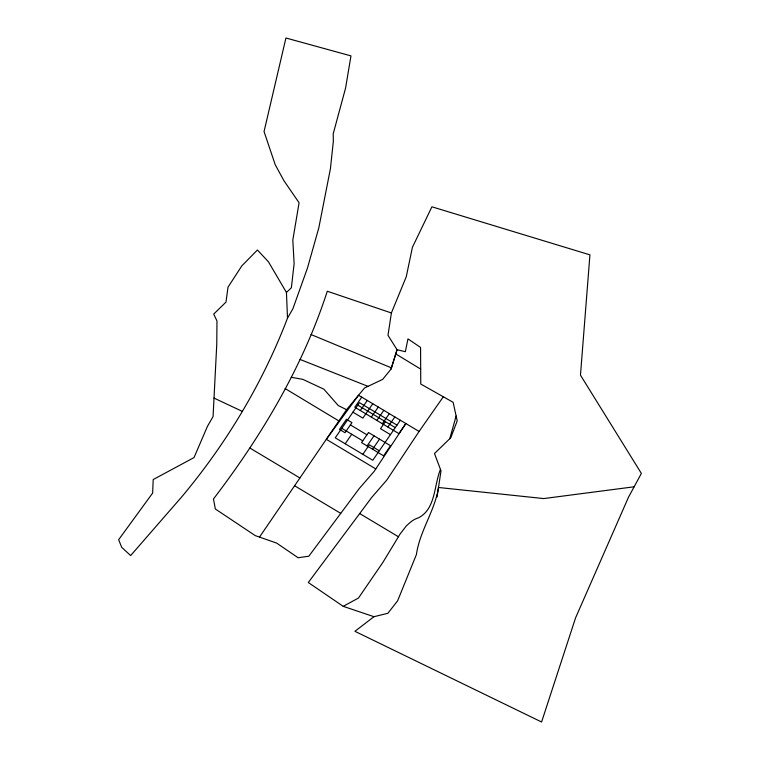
<?xml version="1.0" encoding="UTF-8"?>
<svg xmlns="http://www.w3.org/2000/svg" width="760" height="760" viewBox="0 0 760 760"><rect width="100%" height="100%" fill="white"/><g stroke="black" fill="none" stroke-linecap="round" stroke-linejoin="round"><path stroke-width="1.14" d="M437.057 497.021L441.009 470.829L434.492 453.539L450.794 437.712L457.197 420.916L453.15 402.315L420.755 384.037L420.574 347.453L407.968 338.874L405.365 351.719L397.052 349.724L387.99 335.341L391.39 312.968L406.286 276.678L412.414 247.313L431.908 206.805L589.931 254.856L580.469 375.155L641.373 473.413L628.463 497.287L575.558 617.918L541.586 722L354.91 631.303L373.986 616.702L387.875 613.292L397.632 600.789L416.404 554.562C419.748 530.917 434.891 510.825 438.491 487.483L543.732 498.569L634.144 486.789M456.123 416.005L449.777 438.71M440.467 469.395C433.941 485.155 435.888 508.81 418.599 517.769A22.962 21.194 5.9 0 0 410.609 522.082L406.419 525.778L400.178 533.89L382.907 562.362L358.463 598.044L343.216 606.337L308.294 582.511L371.82 497.287L386.821 480.026L419.092 431.452L443.317 396.767M391.077 369.027L397.052 349.724L391.077 369.027L382.66 379.392L364.562 387.961L346.56 409.688L259.502 537.101L255.217 535.6L215.327 508.972L213.484 498.95C261.526 436.069 302.803 366.814 327.294 291.232L391.39 312.968M287.508 318.126C262.741 383.04 226.47 443.394 181.934 496.641L130.654 555.569L121.733 547.352L118.626 539.723L152.646 493.05L153.197 479.56L194.028 457.567L207.48 426.274L213.066 416.575L216.78 343.995L216.961 320.901L213.693 314.108L225.976 302.119L228.019 287.156L241.87 265.81L257.422 250.012L268.413 261.753L286.444 292.467L287.508 318.126L292.885 308.778L307.439 268.147L318.82 227.82L330.419 168.691L333.336 141.398L333.212 133.817L345.572 88.094L350.968 55.888L285.931 38L264.052 131.566L275.215 164.702L283.936 180.709L299.079 202.777L292.819 240.036L294.12 263.644L291.374 287.745L286.444 292.467M259.502 537.101L276.678 543.106L298.11 557.736L308.826 556.197L359.242 488.556L374.043 471.533L405.859 423.529L398.905 433.618L354.806 407.227L361.76 397.138M360.316 410.523L367.27 400.434M345.192 443.764L351.747 434.264M372.78 403.74L362.872 418.123L352.925 412.176M371.336 417.126L378.299 407.037M376.856 420.423L383.809 410.334M367.061 445.92L374.015 435.831M382.365 423.719L389.32 413.639M362.834 454.328L369.379 444.828L379.325 450.784M385.367 421.648L380.513 428.688L390.459 434.644M372.571 449.217L379.525 439.128M387.875 427.025L394.829 416.936M400.349 420.233L372.78 460.284L335.245 437.817L359.48 402.676L397.014 425.144M291.298 377.312L302.803 379.344L323.902 389.205L338.305 405.593L346.56 409.688M373.986 616.702L343.216 606.337M300.058 359.442L367.973 386.346M311.096 334.571L391.438 367.868M213.987 398.078L242.278 411.359M419.092 431.452L358.558 395.219L326.315 439.308L375.81 468.939M357.779 405.137L395.314 427.604M350.398 424.906L366.928 434.805M341.8 428.317L362.757 440.857M359.689 513.561L398.411 536.74M249.916 448.039L299.905 477.964M294.585 485.754L340.746 513.38M285.104 388.541L338.865 420.954M395.751 353.923L420.688 369.094M346.455 419.33L339.501 429.419L345.012 432.715L351.966 422.626L346.455 419.33M368.505 432.526L361.551 442.615L383.601 455.82L390.555 445.73L368.505 432.526"/></g></svg>
